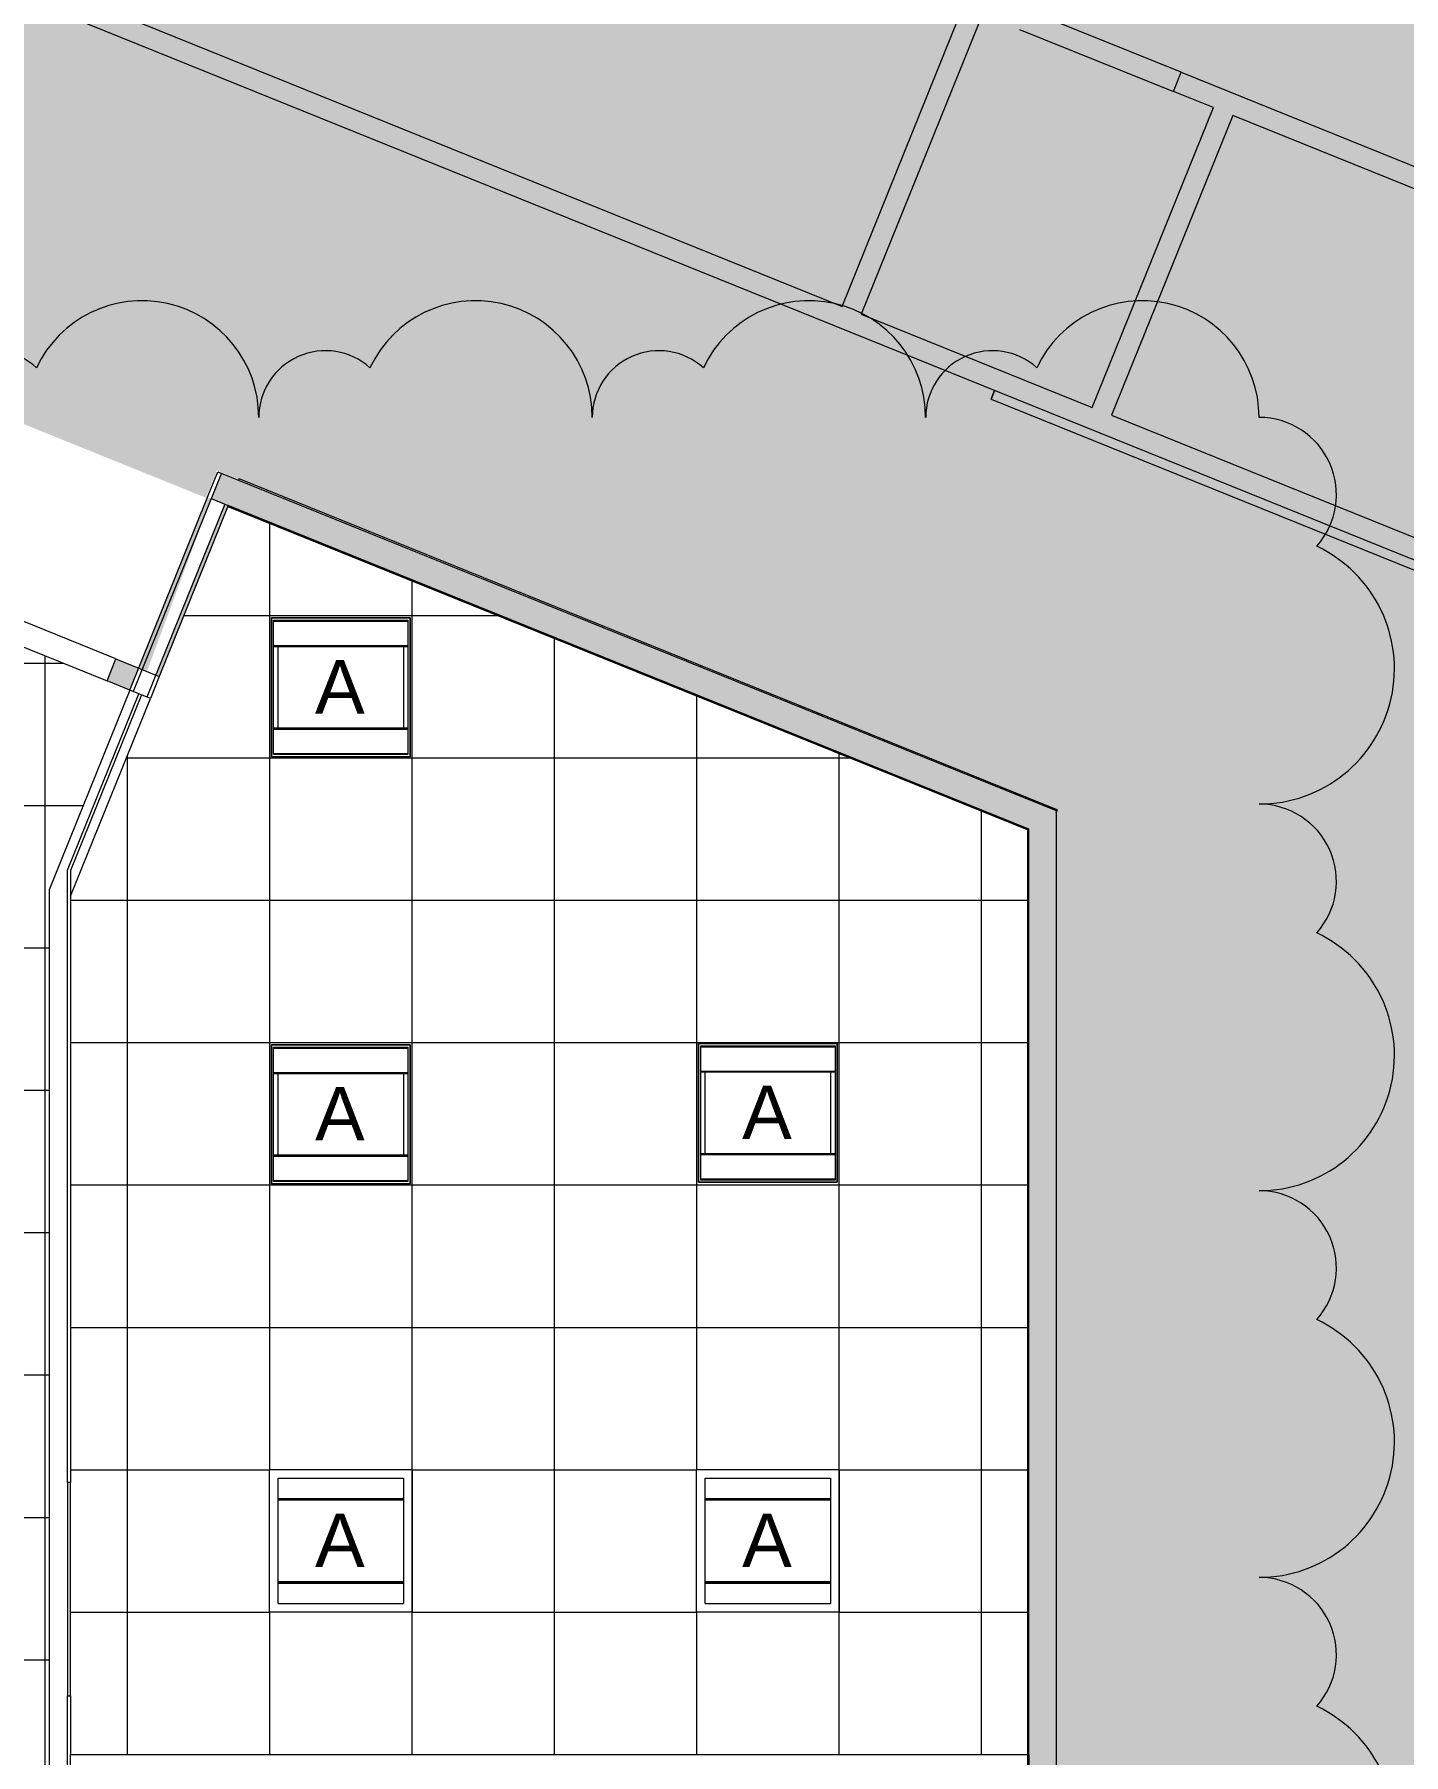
# Model space of a CAD drawing. Header units: inches. Extents: x 240 to 2111, y -1901 to 154.
# Drawn here: x 1465.5 to 1696.4, y -466.7 to -176.8 of the extents above; entities that cross this region are included whole.
import ezdxf

# ---------------------------------------------------------------- set-up
doc = ezdxf.new("R2010")
doc.units = ezdxf.units.IN
doc.header["$MEASUREMENT"] = 0
for name, color, linetype, lineweight in [('8th floor - 800-805 background_dwg', 8, 'Continuous', 9), ('A-CLNG', 13, 'Continuous', 13), ('A-CLNG-PATT', 13, 'Continuous', 13), ('A-DETL-GENF', 92, 'Continuous', 9), ('A-WALL', 113, 'Continuous', 13), ('A-Wall-Exst', 7, 'Continuous', 9), ('A-WALL-PATT', 111, 'Continuous', 13), ('E-LITE-EQPM', 33, 'Continuous', 9), ('E-LITE-EQPM-IDEN', 33, 'Continuous', 9), ('G-ANNO-REVC', 71, 'Continuous', 9), ('I-WALL', 2, 'Continuous', 13)]:
    doc.layers.add(name, color=color, linetype=linetype, lineweight=lineweight)
doc.styles.add('Arial', font='arial.ttf', dxfattribs={"height": 9})

# ---------------------------------------------------------------- blocks, each defined once
blk = doc.blocks.new('8th floor - 800-805 background_dwg-V1-REFLECTED CEILING PLAN')
at = {"layer": 'A-Wall-Exst', "color": 253}
for p, q in [((726.65, 882.61), (726.65, 882.11)), ((729.82, 877.61), (1573.02, 877.61)), ((670.89, 744.67), (671.08, 744.59))]:
    blk.add_line(p, q, dxfattribs=at)
at = {"layer": 'A-Wall-Exst', "color": 253, "flags": 128}
for points in [[(655.96, 872.05), (657.42, 871.46), (686.28, 942.86)], [(727.09, 882.43), (726.65, 882.61), (670.89, 744.67)], [(1577.02, 877.49), (1577.03, 877.49), (1577.03, 882.49), (1577.02, 882.49), (726.65, 882.49)], [(675.37, 742.86), (675.53, 742.79), (730.1, 877.81)]]:
    blk.add_lwpolyline(points, dxfattribs=at)
at = {"layer": 'A-WALL-PATT', "color": 253, "lineweight": 9}
for p, q in [((657.42, 871.46), (655.96, 872.05)), ((671.08, 744.59), (670.89, 744.67)), ((675.53, 742.79), (675.37, 742.86))]:
    blk.add_line(p, q, dxfattribs=at)
at = {"layer": 'A-WALL-PATT', "color": 253, "lineweight": 9, "flags": 128}
blk.add_lwpolyline([(726.65, 882.11), (726.65, 882.61), (727.08, 882.43)], dxfattribs=at)
blk = doc.blocks.new('L-Recessed-Axis-Duo - 2 x 2-V7-REFLECTED CEILING PLAN')
at = {"layer": 'E-LITE-EQPM'}
for p, q in [((-12.03, -12.03), (-12.03, 12.03)), ((-12.03, 12.03), (12.03, 12.03)), ((12.03, 12.03), (12.03, -12.03)), ((-10.57, -10.57), (-10.57, 10.57)), ((-10.57, 10.57), (10.57, 10.57)), ((10.57, 10.57), (10.57, -10.57)), ((-10.57, 7.15), (10.57, 7.15)), ((-10.57, 7.09), (10.57, 7.09)), ((-10.57, 6.96), (10.57, 6.96)), ((-10.57, 6.9), (10.57, 6.9)), ((10.57, 6.85), (-10.57, 6.85)), ((-10.57, -6.85), (10.57, -6.85)), ((-10.57, -6.9), (10.57, -6.9)), ((-10.57, -6.96), (10.57, -6.96)), ((10.57, -7.09), (-10.57, -7.09)), ((-10.57, -7.15), (10.57, -7.15)), ((-10.57, -10.57), (10.57, -10.57)), ((12.03, -12.03), (-12.03, -12.03))]:
    blk.add_line(p, q, dxfattribs=at)
for points, knots in [([(-12.03, 12.03), (-12.03, 12.03), (-12.03, 12.03), (-12.03, 12.03), (-12.02, 12.02), (-12.02, 12.02), (-12.01, 12.01), (-12.01, 12.01), (-12, 12), (-11.99, 11.99), (-11.98, 11.98), (-11.98, 11.98), (-11.97, 11.97)], [0, 0, 0, 0, 0.166667, 0.25, 0.333333, 0.416667, 0.5, 0.583333, 0.666667, 0.75, 0.833333, 1, 1, 1, 1]), ([(12.03, 12.03), (12.03, 12.03), (12.03, 12.03), (12.03, 12.03), (12.02, 12.02), (12.02, 12.02), (12.01, 12.01), (12.01, 12.01), (12, 12), (11.99, 11.99), (11.98, 11.98), (11.98, 11.98), (11.97, 11.97)], [0, 0, 0, 0, 0.166667, 0.25, 0.333333, 0.416667, 0.5, 0.583333, 0.666667, 0.75, 0.833333, 1, 1, 1, 1]), ([(-11.97, -11.97), (-11.98, -11.98), (-11.98, -11.98), (-11.99, -11.99), (-12, -12), (-12.01, -12.01), (-12.01, -12.01), (-12.02, -12.02), (-12.02, -12.02), (-12.03, -12.03), (-12.03, -12.03), (-12.03, -12.03), (-12.03, -12.03)], [-1, -1, -1, -1, -0.833333, -0.75, -0.666667, -0.583333, -0.5, -0.416667, -0.333333, -0.25, -0.166667, 0, 0, 0, 0]), ([(12.03, -12.03), (12.03, -12.03), (12.03, -12.03), (12.03, -12.03), (12.02, -12.02), (12.02, -12.02), (12.01, -12.01), (12.01, -12.01), (12, -12), (11.99, -11.99), (11.98, -11.98), (11.98, -11.98), (11.97, -11.97)], [0, 0, 0, 0, 0.166667, 0.25, 0.333333, 0.416667, 0.5, 0.583333, 0.666667, 0.75, 0.833333, 1, 1, 1, 1])]:
    blk.add_open_spline(points, degree=3, knots=knots, dxfattribs=at)
blk = doc.blocks.new('L-Recessed-Axis-Duo - 2 x 2-V4-REFLECTED CEILING PLAN')
at = {"layer": 'E-LITE-EQPM'}
for p, q in [((-11.7, 11.7), (-11.7, -11.7)), ((11.7, 11.7), (-11.7, 11.7)), ((11.7, -11.7), (11.7, 11.7)), ((-11.37, 11.26), (-11.37, 11.27)), ((-11.37, 11.14), (-11.37, 11.26)), ((-11.37, 11.14), (11.38, 11.14)), ((11.32, 11.32), (-11.32, 11.32)), ((-11.32, 11.32), (-11.32, -11.32)), ((11.32, -11.32), (11.32, 11.32)), ((11.38, 11.27), (11.38, 11.26)), ((11.38, 11.26), (11.38, 11.14)), ((-11.32, 7.03), (11.32, 7.03)), ((-11.32, 7.02), (11.32, 7.02)), ((-11.32, 6.85), (11.32, 6.85)), ((-10.57, 6.86), (-10.57, -6.86)), ((10.57, -6.86), (10.57, 6.86)), ((11.32, -6.85), (-11.32, -6.85)), ((-11.32, -7.02), (11.32, -7.02)), ((-11.32, -7.03), (11.32, -7.03)), ((-11.37, -11.26), (-11.37, -11.14)), ((-11.37, -11.14), (11.38, -11.14)), ((-11.37, -11.27), (-11.37, -11.26)), ((-11.32, -11.32), (11.32, -11.32)), ((11.38, -11.14), (11.38, -11.26)), ((11.38, -11.26), (11.38, -11.27)), ((-11.7, -11.7), (11.7, -11.7))]:
    blk.add_line(p, q, dxfattribs=at)
for points, knots in [([(-11.64, 11.64), (-11.65, 11.65), (-11.65, 11.65), (-11.66, 11.66), (-11.67, 11.67), (-11.68, 11.68), (-11.68, 11.68), (-11.69, 11.69), (-11.69, 11.69), (-11.7, 11.7), (-11.7, 11.7), (-11.7, 11.7), (-11.7, 11.7)], [0, 0, 0, 0, 0.166667, 0.25, 0.333333, 0.416667, 0.5, 0.583333, 0.666667, 0.75, 0.833333, 1, 1, 1, 1]), ([(11.64, 11.64), (11.65, 11.65), (11.65, 11.65), (11.66, 11.66), (11.67, 11.67), (11.68, 11.68), (11.68, 11.68), (11.69, 11.69), (11.69, 11.69), (11.7, 11.7), (11.7, 11.7), (11.7, 11.7), (11.7, 11.7)], [0, 0, 0, 0, 0.166667, 0.25, 0.333333, 0.416667, 0.5, 0.583333, 0.666667, 0.75, 0.833333, 1, 1, 1, 1]), ([(-11.7, -11.7), (-11.7, -11.7), (-11.7, -11.7), (-11.7, -11.7), (-11.69, -11.69), (-11.69, -11.69), (-11.68, -11.68), (-11.68, -11.68), (-11.67, -11.67), (-11.66, -11.66), (-11.65, -11.65), (-11.65, -11.65), (-11.64, -11.64)], [-1, -1, -1, -1, -0.833333, -0.75, -0.666667, -0.583333, -0.5, -0.416667, -0.333333, -0.25, -0.166667, 0, 0, 0, 0]), ([(11.64, -11.64), (11.65, -11.65), (11.65, -11.65), (11.66, -11.66), (11.67, -11.67), (11.68, -11.68), (11.68, -11.68), (11.69, -11.69), (11.69, -11.69), (11.7, -11.7), (11.7, -11.7), (11.7, -11.7), (11.7, -11.7)], [0, 0, 0, 0, 0.166667, 0.25, 0.333333, 0.416667, 0.5, 0.583333, 0.666667, 0.75, 0.833333, 1, 1, 1, 1])]:
    blk.add_open_spline(points, degree=3, knots=knots, dxfattribs=at)
blk = doc.blocks.new('Family - ___-5543082-REFLECTED CEILING PLAN')
at = {"layer": 'G-ANNO-REVC'}
for centre, radius, start, end in [((1483.69, -241.33), 19.67, 0, 154.7912), ((1539.91, -241.33), 19.67, 0, 154.7912), ((1596.12, -241.33), 19.67, 0, 154.7912), ((1652.33, -241.33), 19.67, 0, 154.7912), ((1458.4, -241.33), 11.24, 48.1897, 180), ((1514.61, -241.33), 11.24, 48.1897, 180), ((1570.82, -241.33), 11.24, 48.1897, 180), ((1627.04, -241.33), 11.24, 48.1897, 180), ((1672.01, -254.36), 13.03, 318.1897, 90), ((1672.01, -283.69), 22.81, 270, 64.7912), ((1672.01, -319.54), 13.03, 318.1897, 90), ((1672.01, -348.87), 22.81, 270, 64.7912), ((1672.01, -384.71), 13.03, 318.1897, 90), ((1672.01, -414.04), 22.81, 270, 64.7912), ((1672.01, -449.89), 13.03, 318.1897, 90), ((1672.01, -479.22), 22.81, 270, 64.7912)]:
    blk.add_arc(centre, radius, start, end, dxfattribs=at)

msp = doc.modelspace()

# ---------------------------------------------------------------- hatches: boundary and pattern name
at = {"layer": 'A-CLNG-PATT'}
h = msp.add_hatch(dxfattribs=at)
h.set_pattern_fill('FP_10', color=256, style=0, pattern_type=2)
h.set_pattern_definition([(90, (1299.315, -690.752), (24, -1e-15), []), (0, (1299.315, -690.752), (0, -24), [])])
h.paths.add_polyline_path([(1591.5, -1234.44), (1591.5, -1153.84), (1633.19, -1153.84), (1633.19, -1063.11), (1469.5, -1063.11), (1469.5, -897.51), (1441.85, -897.51), (1441.85, -867.26), (1468.01, -867.26), (1468.01, -320.96), (1481.61, -287.28), (1421.48, -262.99), (1393.75, -331.7), (1394.39, -332.64), (1415.42, -318.45), (1431.65, -342.51), (1407.43, -358.46), (1393.31, -337.59), (1393.23, -337.64), (1392.04, -335.88), (1363.43, -406.73), (1209.25, -344.49), (1209.22, -344.56), (959.05, -243.48), (850.6, -511.9), (922.08, -617.93), (961.9, -591.09), (1159.1, -883.6), (1340.11, -764.42), (1394.66, -847.26), (1394.34, -847.47), (1394.37, -1133.54), (1463.68, -1133.54), (1463.68, -1151.74), (1463.87, -1151.74), (1463.87, -1187.99), (1463.99, -1187.99), (1463.99, -1234.44), (1539.37, -1234.44)], flags=0)
h.paths.add_polyline_path([(1491.24, -1219.25), (1489.49, -1219.25), (1489.49, -1170.25), (1491.24, -1170.25), (1491.24, -1217.06)], flags=0)
h.paths.add_polyline_path([(1537.62, -1219.25), (1537.62, -1170.25), (1539.37, -1170.25), (1539.37, -1219.25)], flags=0)
h.paths.add_polyline_path([(1489.49, -1123.25), (1489.49, -1074.25), (1491.24, -1074.25), (1491.24, -1123.25)], flags=0)
h.paths.add_polyline_path([(1539.37, -1123.25), (1537.62, -1123.25), (1537.62, -1074.25), (1539.37, -1074.25), (1539.37, -1115.08)], flags=0)
h.paths.add_polyline_path([(1587.37, -1123.25), (1585.62, -1123.25), (1585.62, -1074.25), (1587.37, -1074.25)], flags=0)
h.paths.add_polyline_path([(1438.34, -1121.95), (1419.66, -1121.95), (1419.66, -1098.54), (1443.06, -1098.54), (1443.06, -1121.95)], flags=0)
h.paths.add_polyline_path([(1443.06, -1025.95), (1419.66, -1025.95), (1419.66, -1002.54), (1443.06, -1002.54), (1443.06, -1024.99)], flags=0)
h.paths.add_polyline_path([(1443.06, -930.2), (1419.66, -930.2), (1419.66, -906.79), (1443.06, -906.79), (1443.06, -926.73)], flags=0)
h.paths.add_polyline_path([(1438.34, -834.1), (1419.66, -834.1), (1419.66, -810.69), (1443.06, -810.69), (1443.06, -834.1), (1441.85, -834.1)], flags=0)
h.paths.add_polyline_path([(1204.45, -810.4), (1203.82, -810.4), (1203.82, -786.99), (1227.22, -786.99), (1227.22, -810.4), (1211.75, -810.4)], flags=0)
h.paths.add_polyline_path([(1154.95, -810.4), (1131.55, -810.4), (1131.55, -786.99), (1154.95, -786.99), (1154.95, -808.82)], flags=0)
h.paths.add_polyline_path([(1192.78, -768.9), (1183.37, -754.94), (1183.63, -754.76), (1171.33, -736.52), (1189.57, -724.22), (1201.87, -742.46), (1202.13, -742.29), (1209.45, -753.14), (1241.84, -731.3), (1237.87, -725.43), (1380.17, -629.48), (1364.52, -606.26), (1387.32, -590.88), (1408.86, -622.83), (1386.06, -638.2), (1386.23, -638.46), (1192.95, -768.78)], flags=0)
h.paths.add_polyline_path([(1193.8, -763.69), (1206.34, -755.24), (1199.02, -744.38), (1186.48, -752.84), (1193.64, -763.46)], flags=0)
h.paths.add_polyline_path([(1275.64, -762.21), (1275.64, -738.81), (1299.04, -738.81), (1299.04, -762.21), (1277.54, -762.21)], flags=0)
h.paths.add_polyline_path([(1083.51, -738.91), (1083.51, -715.51), (1106.91, -715.51), (1106.91, -738.91), (1087.5, -738.91)], flags=0)
h.paths.add_polyline_path([(1419.66, -738.22), (1419.66, -714.82), (1443.06, -714.82), (1443.06, -738.22), (1423.72, -738.22)], flags=0)
h.paths.add_polyline_path([(1244.43, -729.55), (1384.14, -635.35), (1382.27, -632.59), (1242.56, -726.79)], flags=0)
h.paths.add_polyline_path([(1347.64, -715.12), (1347.64, -691.71), (1371.04, -691.71), (1371.04, -715.12), (1350.63, -715.12)], flags=0)
h.paths.add_polyline_path([(1233.68, -690.19), (1227.01, -690.19), (1227.01, -666.79), (1250.41, -666.79), (1250.41, -690.19), (1240.99, -690.19)], flags=0)
h.paths.add_polyline_path([(1160.59, -666.86), (1156.25, -666.86), (1156.25, -643.46), (1179.65, -643.46), (1179.65, -666.86), (1167.9, -666.86)], flags=0)
h.paths.add_polyline_path([(1036.33, -666.66), (1035.51, -666.66), (1035.51, -643.25), (1058.91, -643.25), (1058.91, -666.66), (1043.64, -666.66)], flags=0)
h.paths.add_polyline_path([(1114.48, -652.42), (1090.74, -617.22), (1108.98, -604.92), (1109.55, -605.76), (1295.39, -480.45), (1294.76, -479.51), (1313, -467.21), (1313.63, -468.15), (1313.71, -468.1), (1336.87, -502.46), (1114.48, -652.42)], flags=0)
h.paths.add_polyline_path([(1419.66, -642.67), (1419.66, -619.27), (1443.06, -619.27), (1443.06, -642.67), (1423.72, -642.67)], flags=0)
h.paths.add_polyline_path([(1323.31, -642.19), (1299.91, -642.19), (1299.91, -618.79), (1323.31, -618.79), (1323.31, -639.82)], flags=0)
h.paths.add_polyline_path([(1227.91, -619.67), (1227.91, -596.27), (1251.31, -596.27), (1251.31, -619.67), (1233.68, -619.67)], flags=0)
h.paths.add_polyline_path([(1373.27, -613.65), (1390.89, -601.77), (1386.47, -595.22), (1368.86, -607.1), (1373.13, -613.44)], flags=0)
h.paths.add_polyline_path([(1306.77, -571.12), (1299.91, -571.12), (1299.91, -547.72), (1323.31, -547.72), (1323.31, -571.12), (1314.08, -571.12)], flags=0)
h.paths.add_polyline_path([(961.9, -547.39), (939.58, -547.39), (939.58, -523.99), (962.99, -523.99), (962.99, -547.39)], flags=0)
h.paths.add_polyline_path([(1438.34, -546.6), (1419.66, -546.6), (1419.66, -523.2), (1443.06, -523.2), (1443.06, -546.6)], flags=0)
h.paths.add_polyline_path([(1145.97, -546.42), (1131.58, -546.39), (1131.58, -523.02), (1154.99, -523.02), (1154.99, -546.42), (1153.28, -546.42)], flags=0)
h.paths.add_polyline_path([(1059.06, -546.39), (1035.66, -546.39), (1035.66, -522.99), (1059.06, -523.02), (1059.06, -545.49)], flags=0)
h.paths.add_polyline_path([(936.14, -506.49), (914.14, -506.49), (914.14, -484.49), (936.14, -484.49)], flags=0)
h.paths.add_polyline_path([(939.58, -451.39), (939.58, -427.99), (962.99, -427.99), (962.99, -451.39), (941.31, -451.39)], flags=0)
h.paths.add_polyline_path([(1138.66, -451.39), (1131.58, -451.39), (1131.58, -427.99), (1154.99, -427.99), (1154.99, -451.39), (1145.97, -451.39)], flags=0)
h.paths.add_polyline_path([(1328.7, -451.39), (1323.58, -451.39), (1323.58, -427.99), (1346.99, -427.99), (1346.99, -451.39), (1336.01, -451.39)], flags=0)
h.paths.add_polyline_path([(1058.26, -450.39), (1035.66, -450.39), (1035.66, -426.99), (1059.06, -426.99), (1059.06, -450.39)], flags=0)
h.paths.add_polyline_path([(1240.99, -450.39), (1227.66, -450.39), (1227.66, -426.99), (1251.06, -426.99), (1251.06, -450.39), (1248.3, -450.39)], flags=0)
h.paths.add_polyline_path([(1419.66, -450.39), (1419.66, -426.99), (1443.06, -426.99), (1443.06, -450.39), (1423.72, -450.39)], flags=0)
h.paths.add_polyline_path([(1419.66, -378.53), (1419.66, -355.13), (1443.06, -355.13), (1443.06, -378.53), (1423.72, -378.53)], flags=0)
h.paths.add_polyline_path([(941.31, -355.39), (939.58, -355.39), (939.58, -331.99), (962.99, -331.99), (962.99, -355.39), (948.62, -355.39)], flags=0)
h.paths.add_polyline_path([(1145.97, -354.42), (1131.58, -354.39), (1131.58, -331.02), (1154.99, -331.02), (1154.99, -354.42), (1153.28, -354.42)], flags=0)
h.paths.add_polyline_path([(1035.66, -354.39), (1035.66, -330.99), (1059.06, -331.02), (1059.06, -354.39), (1036.33, -354.39)], flags=0)
h = msp.add_hatch(dxfattribs=at)
h.set_pattern_fill('FP_15', color=256, style=0, pattern_type=2)
h.set_pattern_definition([(0, (1553.212, -322.72), (0, -24), []), (270, (1553.212, -322.72), (-24, -1e-15), [])])
h.paths.add_polyline_path([(1471.61, -466.72), (1633.19, -466.72), (1633.19, -310.79), (1498.22, -256.19), (1471.61, -322.05), (1471.61, -456.83)], flags=0)
h.paths.add_polyline_path([(1505.16, -442.71), (1505.16, -442.68), (1505.19, -418.65), (1529.22, -418.68), (1529.19, -442.71), (1505.16, -442.71)], flags=0)
h.paths.add_polyline_path([(1577.17, -442.71), (1577.16, -442.68), (1577.19, -418.65), (1601.22, -418.68), (1601.19, -442.71), (1577.19, -442.71)], flags=0)
h.paths.add_polyline_path([(1506.62, -437.53), (1527.76, -437.53), (1527.76, -423.82), (1506.62, -423.82), (1506.62, -431.51)], flags=0)
h.paths.add_polyline_path([(1582.33, -437.53), (1599.76, -437.53), (1599.76, -423.82), (1578.62, -423.82), (1578.62, -437.53)], flags=0)
h.paths.add_polyline_path([(1518.74, -370.5), (1505.49, -370.5), (1505.49, -347.09), (1528.89, -347.09), (1528.89, -370.5), (1526.05, -370.5)], flags=0)
h.paths.add_polyline_path([(1591.83, -370.25), (1577.49, -370.25), (1577.49, -346.84), (1600.89, -346.84), (1600.89, -370.25), (1599.14, -370.25)], flags=0)
h.paths.add_polyline_path([(1528.89, -298.53), (1505.49, -298.53), (1505.49, -275.13), (1528.89, -275.13), (1528.89, -297.88)], flags=0)
at = {"layer": 'A-DETL-GENF'}
h = msp.add_hatch(color=254, dxfattribs=at)
h.paths.add_polyline_path([(803.81, -1901.45), (2110.78, -1901.45), (2110.78, -176.86), (2008.52, -429.97), (1892.39, -383.05), (1892.39, -747.55), (1888.89, -747.55), (1888.89, -489.42), (1881.89, -489.42), (1881.89, -485.92), (1888.89, -485.92), (1888.89, -381.64), (1871.3, -374.53), (1913.44, -270.22), (1928.64, -276.36), (1927.33, -279.61), (1915.37, -274.78), (1875.85, -372.6), (2006.58, -425.41), (2068.3, -272.67), (1992.86, -242.19), (1970.67, -297.12), (1964.41, -294.59), (1965.72, -291.35), (1968.74, -292.56), (1989.62, -240.88), (1981.97, -237.79), (1983.28, -234.55), (2069.61, -269.42), (2110.78, -167.52), (2110.78, 42.18), (1940.83, 110.88), (1553.94, 110.88), (1494.21, -36.95), (1610.28, -83.84), (1608.97, -87.09), (1480.15, -35.04), (1481.46, -31.8), (1490.97, -35.64), (1550.16, 110.88), (1346.5, 110.88), (1315.87, 35.15), (1393.31, 3.82), (1393.43, 4.11), (1413.83, -4.13), (1413.74, -4.44), (1444.38, -16.81), (1443.06, -20.06), (1412.41, -7.67), (1405.58, -24.53), (1385.19, -16.29), (1392, 0.57), (1294.39, 40.06), (1295.7, 43.3), (1312.62, 36.46), (1342.72, 110.88), (1145.86, 110.88), (1150.94, 108.82), (1148.52, 102.84), (1258.62, 58.3), (1257.31, 55.06), (1147.2, 99.6), (1139.52, 80.6), (1115.51, 90.32), (1123.83, 110.88), (631.53, 110.88), (624.73, 94.03), (792.9, 26), (797.01, 36.17), (959.52, -29.48), (958.26, -32.61), (992.67, -46.53), (990.79, -51.16), (827.72, 14.8), (792.13, -73.28), (994.81, -155.26), (1030.43, -67.2), (1027.87, -66.16), (1029.75, -61.53), (1058.18, -73.03), (1056.3, -77.66), (1037.85, -70.2), (1002.22, -158.26), (1015.08, -163.45), (1018.42, -155.21), (1038.81, -163.45), (1030.57, -183.85), (1010.17, -175.6), (1010.93, -173.71), (998.08, -168.51), (976.49, -221.88), (1215.66, -318.63), (1265.23, -195.93), (1222.67, -178.72), (1234.41, -149.71), (1093.38, -92.66), (1095.26, -88.03), (1283.56, -164.2), (1281.68, -168.83), (1280.66, -168.42), (1244.39, -258.21), (1281.37, -273.17), (1285.4, -263.21), (1305.79, -271.45), (1298.33, -289.91), (1307.84, -293.76), (1347.55, -195.48), (1318.76, -183.83), (1320.64, -179.2), (1352.67, -192.15), (1350.78, -196.82), (1494.45, -254.87), (1496.31, -250.28), (1637.87, -307.47), (1637.86, -1157.84), (1596.49, -1157.84), (1596.49, -1238.44), (1393.68, -1238.48), (1390.34, -1246.85), (1390.34, -1238.44), (1388.86, -1238.44), (1388.86, -855.25), (1285.16, -925.18), (1265.15, -975.36), (1229.33, -960.88), (1199.86, -980.75), (1179.39, -995), (1206.13, -1033.42), (1190.34, -1072.48), (1093.05, -928.2), (1092.62, -927.66), (1092.08, -927.23), (1091.46, -926.93), (1090.79, -926.79), (1090.1, -926.8), (1089.43, -926.97), (1088.82, -927.28), (1040.99, -959.53), (1028.72, -950.31), (1016.73, -940.73), (1005.04, -930.78), (993.65, -920.48), (982.58, -909.85), (971.84, -898.88), (961.44, -887.59), (951.38, -876), (941.31, -863.63), (932.34, -851.92), (923.37, -839.46), (914.79, -826.73), (906.6, -813.75), (898.8, -800.52), (891.41, -787.07), (884.43, -773.4), (877.86, -759.52), (871.72, -745.45), (866.01, -731.2), (860.73, -716.79), (855.89, -702.22), (851.5, -687.51), (847.55, -672.68), (895.3, -640.47), (895.87, -640), (896.35, -639.3), (896.59, -638.72), (896.69, -637.99), (896.59, -637.19), (896.31, -636.49), (811.28, -510.38), (305.2, -510.38), (305.2, -339.24), (300.95, -339.24), (300.95, -335.74), (343.64, -335.74), (357.87, -300.53), (351.67, -298.02), (362.17, -272.03), (368.37, -274.53), (394.33, -210.29), (355.22, -194.49), (356.53, -191.24), (362.31, -193.57), (381.76, -145.42), (375.99, -143.08), (377.3, -139.84), (416.41, -155.63), (461.67, -43.6), (434.32, -32.55), (437.22, -25.37), (440.47, -26.68), (438.87, -30.62), (552.11, -76.36), (596.87, 34.43), (483.64, 80.18), (475.59, 60.26), (481.6, 57.83), (472.61, 35.57), (466.6, 38), (455.45, 10.41), (452.21, 11.72), (463.35, 39.31), (450.36, 44.57), (459.35, 66.82), (472.35, 61.57), (481.71, 84.74), (598.18, 37.68), (627.76, 110.88), (239.63, 110.88), (239.63, -1901.45), (801.64, -1901.45)], flags=0)
h.paths.add_polyline_path([(1701.73, -747.55), (1698.23, -747.55), (1698.23, -470.21), (1701.73, -470.21), (1701.73, -485.92), (1841.89, -485.96), (1841.89, -489.42), (1701.73, -489.42), (1701.73, -643.75)], flags=0)
h.paths.add_polyline_path([(713.83, -737.92), (688.79, -727.81), (695.59, -710.99), (720.62, -721.11), (713.97, -737.56)], flags=0)
h.paths.add_polyline_path([(473.33, -647.04), (451.84, -638.35), (460.83, -616.1), (482.32, -624.78), (474.65, -643.75)], flags=0)
h.paths.add_polyline_path([(1727.98, -601.81), (1727.98, -579.81), (1749.98, -579.81), (1749.98, -601.81)], flags=0)
h.paths.add_polyline_path([(1698.23, -430.21), (1698.23, -265.39), (1114.16, -29.41), (1115.47, -26.16), (1601.7, -222.61), (1623.43, -168.83), (1632.93, -172.67), (1631.62, -175.92), (1625.36, -173.39), (1604.94, -223.92), (1643.89, -239.65), (1664.3, -189.12), (1657.58, -186.41), (1658.89, -183.16), (1704.64, -201.65), (1703.33, -204.89), (1667.55, -190.43), (1647.13, -240.97), (1726.79, -273.15), (1747.21, -222.62), (1740.42, -219.88), (1741.73, -216.63), (1748.52, -219.37), (1753.92, -206.01), (1796.89, -223.37), (1795.58, -226.62), (1755.86, -210.57), (1728.95, -277.16), (1728.95, -289.53), (1751.97, -289.53), (1751.97, -322.54), (1827.01, -352.86), (1866.45, -255.25), (1828.92, -240.09), (1830.23, -236.84), (1871.01, -253.32), (1828.95, -357.42), (1725.45, -315.6), (1725.45, -276.38), (1701.73, -266.8), (1701.73, -430.21)], flags=0)
h.paths.add_polyline_path([(1207.25, -339.45), (1214.16, -322.33), (967.57, -222.58), (990.66, -165.51), (987.76, -164.34), (967.89, -213.52), (918.74, -193.69), (908.6, -218.78), (1186.4, -331.02)], flags=0)
h.paths.add_polyline_path([(260.95, -339.24), (242.95, -339.24), (242.95, -335.74), (260.95, -335.74)], flags=0)
h.paths.add_polyline_path([(1749.97, -321.73), (1749.97, -315.53), (1734.61, -315.53), (1749.25, -321.44)], flags=0)
h.paths.add_polyline_path([(1747.21, -291.81), (1749.97, -291.81), (1749.97, -291.53), (1728.95, -291.53), (1728.95, -291.81), (1746.66, -291.81)], flags=0)
h.paths.add_polyline_path([(1277.93, -281.67), (1279.87, -276.88), (1242.89, -261.92), (1240.94, -266.73), (1277.15, -281.36)], flags=0)
h.paths.add_polyline_path([(1944.88, -222.81), (1929.12, -216.44), (1930.43, -213.19), (1935.63, -215.29), (1987.54, -86.83), (1990.78, -88.14), (1938.88, -216.61), (1946.19, -219.56)], flags=0)
h.paths.add_polyline_path([(395.64, -207.04), (399.56, -197.32), (372.21, -186.27), (384.55, -155.73), (411.9, -166.77), (415.05, -158.87), (385.01, -146.73), (365.55, -194.89), (394.33, -206.51)], flags=0)
h.paths.add_polyline_path([(965.12, -207.01), (983.12, -162.46), (938.64, -144.47), (920.62, -189.03), (963.25, -206.26)], flags=0)
h.paths.add_polyline_path([(1892.03, -201.45), (1723.86, -133.48), (1725.16, -130.26), (1802.23, -161.39), (1864.13, -8.18), (1867.37, -9.49), (1805.47, -162.71), (1893.34, -198.21)], flags=0)
h.paths.add_polyline_path([(400.31, -195.47), (401.16, -193.37), (378.91, -184.37), (387.9, -162.12), (410.15, -171.11), (411.15, -168.63), (385.66, -158.33), (374.81, -185.17), (399.56, -195.17)], flags=0)
h.paths.add_polyline_path([(1266.54, -192.69), (1276.95, -166.92), (1237.65, -151.02), (1227.23, -176.79), (1265.23, -192.16)], flags=0)
h.paths.add_polyline_path([(1012.81, -169.08), (1013.2, -168.1), (1000.35, -162.9), (999.95, -163.88), (1011.41, -168.51)], flags=0)
h.paths.add_polyline_path([(992.54, -160.88), (992.93, -159.9), (940.89, -138.85), (940.52, -139.83), (983.12, -157.07)], flags=0)
h.paths.add_polyline_path([(1672.33, -132.53), (1651.93, -124.29), (1658.82, -107.23), (1646.06, -102.07), (1647.37, -98.83), (1660.13, -103.99), (1660.17, -103.89), (1668.75, -107.36), (1720.61, 21.02), (1710.42, 25.14), (1720.16, 49.25), (1744.26, 39.51), (1734.52, 15.4), (1723.86, 19.71), (1671.99, -108.67), (1680.57, -112.13), (1680.57, -112.24), (1688.07, -115.27), (1686.76, -118.52), (1679.22, -115.47), (1673.24, -130.26)], flags=0)
h.paths.add_polyline_path([(2000.45, -89.89), (1980.05, -81.64), (1988.29, -61.24), (2008.69, -69.49), (2003.33, -82.75)], flags=0)
h.paths.add_polyline_path([(1077.07, -14.42), (1072.05, -12.39), (1073.36, -9.15), (1078.38, -11.18)], flags=0)
h.paths.add_polyline_path([(1138.42, 83.21), (1138.49, 83.38), (1118.18, 91.59), (1118.11, 91.42), (1137.99, 83.38)], flags=0)
h.paths.add_polyline_path([(1146.74, 103.78), (1148.33, 107.72), (1140.52, 110.88), (1129.18, 110.88), (1138.49, 107.11)], flags=0)
at = {"layer": 'A-WALL-PATT', "lineweight": 9}
h = msp.add_hatch(color=7, dxfattribs=at)
h.paths.add_polyline_path([(1725.48, -276.4), (1726.79, -273.15), (1115.47, -26.16), (1114.16, -29.41), (1725.45, -276.38)], flags=0)
h.paths.add_polyline_path([(1077.07, -14.42), (1078.38, -11.18), (1073.36, -9.15), (1072.05, -12.39), (1073.36, -12.92)], flags=0)
for points in [[(1604.94, -223.92), (1626.67, -170.14), (1623.43, -168.83), (1601.7, -222.61)], [(1647.13, -240.97), (1667.55, -190.43), (1664.3, -189.12), (1643.89, -239.65)], [(1633.19, -310.72), (1633.19, -305.73), (1497.06, -250.73), (1495.32, -255.02), (1620.84, -305.73)], [(1637.81, -1153.84), (1637.81, -307.6), (1633.19, -305.73), (1633.19, -1153.84)]]:
    msp.add_hatch(color=7, dxfattribs=at).paths.add_polyline_path(points, flags=0)
h = msp.add_hatch(color=7, dxfattribs=at)
h.paths.add_polyline_path([(1747.21, -222.62), (1748.52, -219.37), (1741.73, -216.63), (1740.42, -219.88), (1746.17, -222.2)], flags=0)
h.paths.add_polyline_path([(1703.33, -204.89), (1704.64, -201.65), (1658.89, -183.16), (1657.58, -186.41), (1698.23, -202.83)], flags=0)
h.paths.add_polyline_path([(1631.62, -175.92), (1632.93, -172.67), (1626.67, -170.14), (1625.36, -173.39)], flags=0)
h = msp.add_hatch(color=7, dxfattribs=at)
h.paths.add_polyline_path([(1486.59, -284.98), (1498.22, -256.19), (1497.64, -255.96), (1486.01, -284.74)], flags=0)
h.paths.add_polyline_path([(1484.51, -284.14), (1495.32, -255.02), (1494.74, -254.79), (1483.12, -283.57), (1483.58, -283.76)], flags=0)
h = msp.add_hatch(color=7, dxfattribs=at)
h.paths.add_polyline_path([(1481.62, -287.28), (1483.11, -283.57), (1479.28, -282.03), (1477.79, -285.73), (1481.61, -287.28)], flags=0)
h.paths.add_polyline_path([(1440.7, -270.75), (1442.2, -267.04), (1422.98, -259.28), (1421.48, -262.99), (1434.78, -268.36)], flags=0)

# ---------------------------------------------------------------- linework, layer by layer
at = {"layer": 'A-CLNG'}
for p, q in [((1498.22, -256.19), (1633.19, -310.79)), ((1528.89, -275.13), (1505.49, -275.13)), ((1505.49, -275.13), (1505.49, -298.53)), ((1528.89, -298.53), (1528.89, -275.13)), ((1481.62, -287.28), (1468.01, -320.96)), ((1471.61, -322.05), (1485.09, -288.7)), ((1505.49, -298.53), (1528.89, -298.53)), ((1468.01, -320.96), (1468.01, -867.26)), ((1528.89, -347.09), (1505.49, -347.09)), ((1505.49, -347.09), (1505.49, -370.5)), ((1528.89, -370.5), (1528.89, -347.09)), ((1600.89, -346.84), (1577.49, -346.84)), ((1577.49, -346.84), (1577.49, -370.25)), ((1600.89, -370.25), (1600.89, -346.84)), ((1505.49, -370.5), (1528.89, -370.5)), ((1577.49, -370.25), (1600.89, -370.25))]:
    msp.add_line(p, q, dxfattribs=at)
at = {"layer": 'A-WALL'}
for p, q in [((1497.06, -250.73), (1482.19, -287.53)), ((1495.32, -255.02), (1498.22, -256.19)), ((1497.64, -255.96), (1484.51, -288.47)), ((1483.58, -288.09), (1483.12, -287.9)), ((1471.61, -470.47), (1471.61, -466.72)), ((1633.19, -466.72), (1633.19, -470.47))]:
    msp.add_line(p, q, dxfattribs=at)
at = {"layer": 'A-WALL', "color": 8, "lineweight": 20}
for p, q in [((1494.74, -254.79), (1496.48, -250.5)), ((1496.48, -250.5), (1637.81, -307.6)), ((1633.19, -310.72), (1498.22, -256.19)), ((1637.81, -307.6), (1637.81, -1153.84)), ((1633.19, -466.72), (1633.19, -310.72))]:
    msp.add_line(p, q, dxfattribs=at)
at = {"layer": 'I-WALL', "color": 8, "lineweight": 20}
for p, q in [((1115.47, -26.16), (1601.7, -222.61)), ((1698.23, -265.39), (1114.16, -29.41)), ((1601.7, -222.61), (1623.43, -168.83)), ((1625.36, -173.39), (1604.94, -223.92)), ((1657.58, -186.41), (1658.89, -183.16)), ((1658.89, -183.16), (1704.64, -201.65)), ((1664.3, -189.12), (1657.58, -186.41)), ((1643.89, -239.65), (1664.3, -189.12)), ((1667.55, -190.43), (1647.13, -240.97)), ((1703.33, -204.89), (1667.55, -190.43)), ((1604.94, -223.92), (1643.89, -239.65)), ((1647.13, -240.97), (1726.79, -273.15)), ((1481.62, -287.28), (1494.74, -254.79)), ((1498.22, -256.19), (1486.59, -284.98)), ((1477.79, -285.73), (1479.28, -282.03)), ((1479.28, -282.03), (1486.59, -284.98)), ((1481.62, -287.28), (1477.79, -285.73))]:
    msp.add_line(p, q, dxfattribs=at)
at = {"layer": 'I-WALL', "lineweight": 9}
for p, q in [((1658.89, -183.16), (1632.93, -172.67)), ((1631.62, -175.92), (1657.58, -186.41)), ((1479.28, -282.03), (1442.2, -267.04)), ((1440.7, -270.75), (1477.79, -285.73)), ((1471.11, -420.83), (1471.11, -456.83)), ((1471.61, -456.83), (1471.61, -420.83))]:
    msp.add_line(p, q, dxfattribs=at)
at = {"layer": 'I-WALL'}
for p, q in [((1486.59, -284.98), (1485.09, -288.7)), ((1471.11, -317.62), (1483.12, -287.9)), ((1483.58, -288.09), (1471.61, -317.72)), ((1481.61, -287.29), (1481.62, -287.28)), ((1483.12, -287.9), (1481.61, -287.29)), ((1485.09, -288.7), (1483.58, -288.09)), ((1471.11, -420.83), (1471.11, -317.62)), ((1471.61, -317.72), (1471.61, -420.83)), ((1471.61, -420.83), (1471.11, -420.83)), ((1471.11, -554.99), (1471.11, -456.83)), ((1471.11, -456.83), (1471.61, -456.83)), ((1471.61, -456.83), (1471.61, -466.72)), ((1471.61, -466.72), (1633.19, -466.72))]:
    msp.add_line(p, q, dxfattribs=at)

# ---------------------------------------------------------------- block references
at = {"layer": '8th floor - 800-805 background_dwg', "color": 253, "rotation": 270.0000000000001}
msp.add_blockref('8th floor - 800-805 background_dwg-V1-REFLECTED CEILING PLAN', (755.37, 419.18), dxfattribs=at)
msp.add_blockref('8th floor - 800-805 background_dwg-V1-REFLECTED CEILING PLAN', (755.37, 419.18), dxfattribs=at)
msp.add_blockref('8th floor - 800-805 background_dwg-V1-REFLECTED CEILING PLAN', (755.37, 419.18), dxfattribs=at)
msp.add_blockref('8th floor - 800-805 background_dwg-V1-REFLECTED CEILING PLAN', (755.37, 419.18), dxfattribs=at)
at = {"layer": 'E-LITE-EQPM', "extrusion": (0, 0, -1), "rotation": 180}
for p in [(-1517.19, -286.83), (-1517.19, -358.8), (-1589.19, -358.55)]:
    msp.add_blockref('L-Recessed-Axis-Duo - 2 x 2-V4-REFLECTED CEILING PLAN', p, dxfattribs=at)
at = {"layer": 'E-LITE-EQPM'}
for p in [(1517.19, -430.68), (1589.19, -430.68)]:
    msp.add_blockref('L-Recessed-Axis-Duo - 2 x 2-V7-REFLECTED CEILING PLAN', p, dxfattribs=at)
at = {"layer": 'G-ANNO-REVC'}
msp.add_blockref('Family - ___-5543082-REFLECTED CEILING PLAN', (0, 0), dxfattribs=at)

# ---------------------------------------------------------------- texts
at = {"layer": 'E-LITE-EQPM-IDEN', "char_height": 9, "width": 10.302, "attachment_point": 1, "style": 'Arial'}
for insert in [(1512.84, -282.24), (1512.84, -354.21), (1584.84, -353.96), (1512.84, -426.09), (1584.84, -426.09)]:
    msp.add_mtext('A', dxfattribs=dict(at, insert=insert))

doc.saveas('drawing.dxf')
